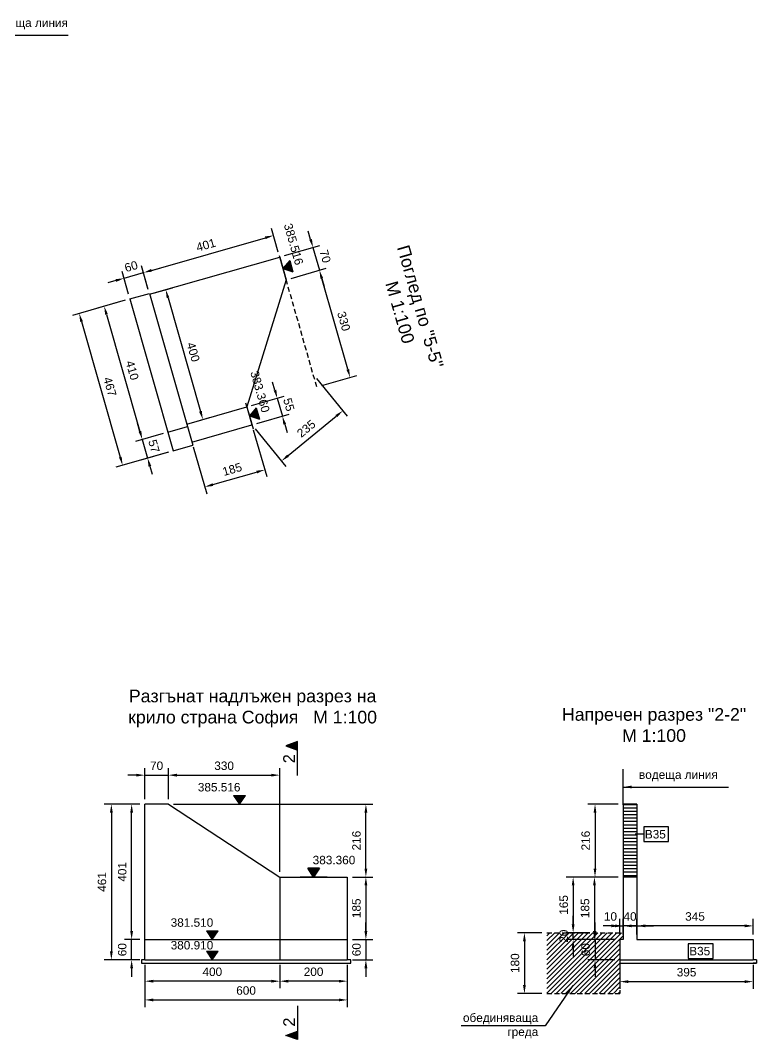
# Model space of a CAD drawing. Header units: centimetres. Extents: x 8495135 to 959133560, y 4530079 to 463453963.
# Drawn here: x 958989284 to 958991465, y 463397575 to 463400592 of the extents above; entities that cross this region are included whole.
import ezdxf
from ezdxf.enums import TextEntityAlignment as Align

# ---------------------------------------------------------------- set-up
doc = ezdxf.new("R2010")
doc.units = ezdxf.units.CM
doc.header["$LTSCALE"] = 0.1
doc.linetypes.add('CONTINU', pattern=[0])
doc.linetypes.add('DASHED', pattern=[0.75, 0.5, -0.25])
for name, color, linetype in [('br_dimension', 1, 'Continuous'), ('br_hatch', 9, 'Continuous'), ('br_hatch_tumen', 8, 'Continuous'), ('br_view_yellow', 2, 'Continuous')]:
    doc.layers.add(name, color=color, linetype=linetype)
doc.styles.add('1-10 cm', font='arial.ttf', dxfattribs={"height": 2.5})
doc.styles.add('1-50 cm', font='arial.ttf', dxfattribs={"height": 12.5})
doc.styles.add('MM 1 to 100', font='arial.ttf', dxfattribs={"height": 25})
doc.styles.add('MM_ARIAL', font='arial.ttf')
doc.dimstyles.new('MM DIM 1 to 100', dxfattribs={"dimscale": 10, "dimtxt": 2.5, "dimasz": 2.5, "dimexe": 2.1, "dimexo": 1.5, "dimgap": 1.5, "dimtad": 1, "dimdec": 0, "dimdsep": 46, "dimtxsty": 'MM_ARIAL', "dimcen": 3, "dimclrd": 1, "dimclre": 1, "dimclrt": 7, "dimaunit": 2, "dimadec": 1, "dimazin": 0, "dimtp": 100, "dimtm": 3, "dimtfac": 1, "dimtdec": 0, "dimtix": 1, "dimtmove": 0, "dimatfit": 3, "dimfxl": 0, "dimtolj": 1, "dimtzin": 0, "dimarcsym": 0})

# ---------------------------------------------------------------- blocks, each defined once
blk = doc.blocks.new('*D339')
at = {"layer": 'br_hatch_tumen', "color": 1, "lineweight": -2, "transparency": 16777216}
for p, q in [((958989637.7, 463398271.6), (958989532.6, 463398271.6)), ((958989553.6, 463398246.6), (958989553.6, 463397835.9)), ((958989637.7, 463397810.9), (958989532.6, 463397810.9))]:
    blk.add_line(p, q, dxfattribs=at)
at = {"layer": 'br_hatch_tumen', "color": 1, "transparency": 16777216}
for points in [[(958989549.5, 463398246.6), (958989557.8, 463398246.6), (958989553.6, 463398271.6)], [(958989549.5, 463397835.9), (958989557.8, 463397835.9), (958989553.6, 463397810.9)]]:
    blk.add_solid(points, dxfattribs=at)
at = {"layer": 'br_hatch_tumen', "color": 7, "transparency": 16777216, "insert": (958989525.9, 463398041.3), "char_height": 25, "attachment_point": 5, "rotation": 90, "style": 'MM_ARIAL'}
blk.add_mtext('\\A1;461', dxfattribs=at)
blk = doc.blocks.new('*D373')
at = {"layer": 'br_hatch_tumen', "color": 1, "lineweight": -2, "transparency": 16777216}
for p, q in [((958989613.7, 463397895.9), (958989613.7, 463397920.9)), ((958989637.7, 463397870.9), (958989592.7, 463397870.9)), ((958989613.7, 463397810.9), (958989613.7, 463397870.9)), ((958989637.7, 463397810.9), (958989592.7, 463397810.9)), ((958989613.7, 463397785.9), (958989613.7, 463397760.9))]:
    blk.add_line(p, q, dxfattribs=at)
at = {"layer": 'br_hatch_tumen', "color": 1, "transparency": 16777216}
for points in [[(958989609.5, 463397895.9), (958989617.9, 463397895.9), (958989613.7, 463397870.9)], [(958989609.5, 463397785.9), (958989617.9, 463397785.9), (958989613.7, 463397810.9)]]:
    blk.add_solid(points, dxfattribs=at)
at = {"layer": 'br_hatch_tumen', "color": 7, "transparency": 16777216, "insert": (958989585.9, 463397840.9), "char_height": 25, "attachment_point": 5, "rotation": 90, "style": 'MM_ARIAL'}
blk.add_mtext('\\A1;60', dxfattribs=at)
blk = doc.blocks.new('*D374')
at = {"layer": 'br_hatch_tumen', "color": 1, "lineweight": -2, "transparency": 16777216}
for p, q in [((958989637.7, 463398271.6), (958989592.7, 463398271.6)), ((958989613.7, 463397895.9), (958989613.7, 463398246.6)), ((958989637.7, 463397870.9), (958989592.7, 463397870.9))]:
    blk.add_line(p, q, dxfattribs=at)
at = {"layer": 'br_hatch_tumen', "color": 1, "transparency": 16777216}
for points in [[(958989609.5, 463398246.6), (958989617.9, 463398246.6), (958989613.7, 463398271.6)], [(958989609.5, 463397895.9), (958989617.9, 463397895.9), (958989613.7, 463397870.9)]]:
    blk.add_solid(points, dxfattribs=at)
at = {"layer": 'br_hatch_tumen', "color": 7, "transparency": 16777216, "insert": (958989585.9, 463398071.3), "char_height": 25, "attachment_point": 5, "rotation": 90, "style": 'MM_ARIAL'}
blk.add_mtext('\\A1;401', dxfattribs=at)
blk = doc.blocks.new('*D375')
at = {"layer": 'br_hatch_tumen', "color": 1, "lineweight": -2, "transparency": 16777216}
for p, q in [((958989627.7, 463398357.6), (958989602.7, 463398357.6)), ((958989652.7, 463398286.6), (958989652.7, 463398378.6)), ((958989652.7, 463398357.6), (958989722.7, 463398357.6)), ((958989722.7, 463398286.6), (958989722.7, 463398378.6)), ((958989747.7, 463398357.6), (958989772.7, 463398357.6))]:
    blk.add_line(p, q, dxfattribs=at)
at = {"layer": 'br_hatch_tumen', "color": 1, "transparency": 16777216}
for points in [[(958989627.7, 463398361.7), (958989627.7, 463398353.4), (958989652.7, 463398357.6)], [(958989747.7, 463398361.7), (958989747.7, 463398353.4), (958989722.7, 463398357.6)]]:
    blk.add_solid(points, dxfattribs=at)
at = {"layer": 'br_hatch_tumen', "color": 7, "transparency": 16777216, "insert": (958989687.7, 463398385.3), "char_height": 25, "attachment_point": 5, "style": 'MM_ARIAL'}
blk.add_mtext('\\A1;70', dxfattribs=at)
blk = doc.blocks.new('*D376')
at = {"layer": 'br_hatch_tumen', "color": 1, "lineweight": -2, "transparency": 16777216}
for p, q in [((958989737.7, 463398271.6), (958990328.7, 463398271.6)), ((958990307.7, 463398080.9), (958990307.7, 463398246.6)), ((958990267.7, 463398055.9), (958990328.7, 463398055.9))]:
    blk.add_line(p, q, dxfattribs=at)
at = {"layer": 'br_hatch_tumen', "color": 1, "transparency": 16777216}
for points in [[(958990303.5, 463398246.6), (958990311.9, 463398246.6), (958990307.7, 463398271.6)], [(958990303.5, 463398080.9), (958990311.9, 463398080.9), (958990307.7, 463398055.9)]]:
    blk.add_solid(points, dxfattribs=at)
at = {"layer": 'br_hatch_tumen', "color": 7, "transparency": 16777216, "insert": (958990279.9, 463398163.8), "char_height": 25, "attachment_point": 5, "rotation": 90, "style": 'MM_ARIAL'}
blk.add_mtext('\\A1;216', dxfattribs=at)
blk = doc.blocks.new('*D377')
at = {"layer": 'br_hatch_tumen', "color": 1, "lineweight": -2, "transparency": 16777216}
for p, q in [((958990267.7, 463398055.9), (958990328.7, 463398055.9)), ((958990307.7, 463398030.9), (958990307.7, 463397895.9)), ((958990267.7, 463397870.9), (958990328.7, 463397870.9))]:
    blk.add_line(p, q, dxfattribs=at)
at = {"layer": 'br_hatch_tumen', "color": 1, "transparency": 16777216}
for points in [[(958990303.5, 463398030.9), (958990311.9, 463398030.9), (958990307.7, 463398055.9)], [(958990303.5, 463397895.9), (958990311.9, 463397895.9), (958990307.7, 463397870.9)]]:
    blk.add_solid(points, dxfattribs=at)
at = {"layer": 'br_hatch_tumen', "color": 7, "transparency": 16777216, "insert": (958990279.9, 463397963.4), "char_height": 25, "attachment_point": 5, "rotation": 90, "style": 'MM_ARIAL'}
blk.add_mtext('\\A1;185', dxfattribs=at)
blk = doc.blocks.new('*D378')
at = {"layer": 'br_hatch_tumen', "color": 1, "lineweight": -2, "transparency": 16777216}
for p, q in [((958990307.7, 463397895.9), (958990307.7, 463397920.9)), ((958990267.7, 463397870.9), (958990328.7, 463397870.9)), ((958990307.7, 463397870.9), (958990307.7, 463397810.9)), ((958990267.7, 463397810.9), (958990328.7, 463397810.9)), ((958990307.7, 463397785.9), (958990307.7, 463397760.9))]:
    blk.add_line(p, q, dxfattribs=at)
at = {"layer": 'br_hatch_tumen', "color": 1, "transparency": 16777216}
for points in [[(958990303.5, 463397895.9), (958990311.9, 463397895.9), (958990307.7, 463397870.9)], [(958990303.5, 463397785.9), (958990311.9, 463397785.9), (958990307.7, 463397810.9)]]:
    blk.add_solid(points, dxfattribs=at)
at = {"layer": 'br_hatch_tumen', "color": 7, "transparency": 16777216, "insert": (958990279.9, 463397840.9), "char_height": 25, "attachment_point": 5, "rotation": 90, "style": 'MM_ARIAL'}
blk.add_mtext('\\A1;60', dxfattribs=at)
blk = doc.blocks.new('*D379')
at = {"layer": 'br_hatch_tumen', "color": 1, "lineweight": -2, "transparency": 16777216}
for p, q in [((958990052.7, 463397795.9), (958990052.7, 463397726.6)), ((958990252.7, 463397795.9), (958990252.7, 463397726.6)), ((958990227.7, 463397747.6), (958990077.7, 463397747.6))]:
    blk.add_line(p, q, dxfattribs=at)
at = {"layer": 'br_hatch_tumen', "color": 1, "transparency": 16777216}
for points in [[(958990077.7, 463397751.7), (958990077.7, 463397743.4), (958990052.7, 463397747.6)], [(958990227.7, 463397751.7), (958990227.7, 463397743.4), (958990252.7, 463397747.6)]]:
    blk.add_solid(points, dxfattribs=at)
at = {"layer": 'br_hatch_tumen', "color": 7, "transparency": 16777216, "insert": (958990152.7, 463397775.3), "char_height": 25, "attachment_point": 5, "style": 'MM_ARIAL'}
blk.add_mtext('\\A1;200', dxfattribs=at)
blk = doc.blocks.new('*D380')
at = {"layer": 'br_hatch_tumen', "color": 1, "lineweight": -2, "transparency": 16777216}
for p, q in [((958989652.7, 463397795.9), (958989652.7, 463397726.6)), ((958990052.7, 463397795.9), (958990052.7, 463397726.6)), ((958990027.7, 463397747.6), (958989677.7, 463397747.6))]:
    blk.add_line(p, q, dxfattribs=at)
at = {"layer": 'br_hatch_tumen', "color": 1, "transparency": 16777216}
for points in [[(958989677.7, 463397751.7), (958989677.7, 463397743.4), (958989652.7, 463397747.6)], [(958990027.7, 463397751.7), (958990027.7, 463397743.4), (958990052.7, 463397747.6)]]:
    blk.add_solid(points, dxfattribs=at)
at = {"layer": 'br_hatch_tumen', "color": 7, "transparency": 16777216, "insert": (958989852.7, 463397775.3), "char_height": 25, "attachment_point": 5, "style": 'MM_ARIAL'}
blk.add_mtext('\\A1;400', dxfattribs=at)
blk = doc.blocks.new('*D381')
at = {"layer": 'br_hatch_tumen', "color": 1, "lineweight": -2, "transparency": 16777216}
for p, q in [((958989652.7, 463397795.9), (958989652.7, 463397671.1)), ((958990252.7, 463397795.9), (958990252.7, 463397671.1)), ((958989677.7, 463397692.1), (958990227.7, 463397692.1))]:
    blk.add_line(p, q, dxfattribs=at)
at = {"layer": 'br_hatch_tumen', "color": 1, "transparency": 16777216}
for points in [[(958989677.7, 463397696.3), (958989677.7, 463397687.9), (958989652.7, 463397692.1)], [(958990227.7, 463397696.3), (958990227.7, 463397687.9), (958990252.7, 463397692.1)]]:
    blk.add_solid(points, dxfattribs=at)
at = {"layer": 'br_hatch_tumen', "color": 7, "transparency": 16777216, "insert": (958989952.7, 463397719.9), "char_height": 25, "attachment_point": 5, "style": 'MM_ARIAL'}
blk.add_mtext('\\A1;600', dxfattribs=at)
blk = doc.blocks.new('*U226')
at = {"ltscale": 0.5}
blk.add_hatch(color=256, dxfattribs=at).paths.add_polyline_path([(-26.2, 39), (0, 0), (26.2, 39)])
for p, q in [((-60, 0), (0, 0)), ((-26.2, 39), (26.2, 39)), ((-26.2, 39), (0, 0)), ((0, 0), (26.2, 39)), ((0, 0), (60, 0))]:
    blk.add_line(p, q, dxfattribs=at)
at = {"color": 7, "ltscale": 0.5, "style": '1-10 cm'}
blk.add_attdef('1', text='', height=37.5, dxfattribs=at).set_placement((-90.4, 56.7), align=Align.CENTER)
blk = doc.blocks.new('*U394')
at = {"ltscale": 0.5}
blk.add_hatch(color=256, dxfattribs=at).paths.add_polyline_path([(-26.2, 39), (0, 0), (26.2, 39)])
for p, q in [((-60, 0), (0, 0)), ((-26.2, 39), (26.2, 39)), ((-26.2, 39), (0, 0)), ((0, 0), (26.2, 39)), ((0, 0), (60, 0))]:
    blk.add_line(p, q, dxfattribs=at)
at = {"color": 7, "ltscale": 0.5, "style": '1-10 cm'}
blk.add_attdef('1', text='', height=37.5, dxfattribs=at).set_placement((-90.4, 46), align=Align.CENTER)
blk = doc.blocks.new('*D395')
at = {"layer": 'br_hatch_tumen', "color": 1, "lineweight": -2, "transparency": 16777216}
for p, q in [((958990048.2, 463399906), (958990028.2, 463399975.7)), ((958989672.8, 463399852.2), (958990009.9, 463399948.7)), ((958989662.9, 463399795.8), (958989643, 463399865.6))]:
    blk.add_line(p, q, dxfattribs=at)
at = {"layer": 'br_hatch_tumen', "color": 1, "transparency": 16777216}
for points in [[(958990008.8, 463399952.7), (958990011.1, 463399944.7), (958990034, 463399955.5)], [(958989671.6, 463399856.2), (958989673.9, 463399848.2), (958989648.8, 463399845.4)]]:
    blk.add_solid(points, dxfattribs=at)
at = {"layer": 'br_hatch_tumen', "color": 7, "transparency": 16777216, "insert": (958989833.7, 463399927.2), "char_height": 25, "attachment_point": 5, "rotation": 15.962, "style": 'MM_ARIAL'}
blk.add_mtext('\\A1;401', dxfattribs=at)
blk = doc.blocks.new('*D396')
at = {"layer": 'br_hatch_tumen', "color": 1, "lineweight": -2, "transparency": 16777216}
for p, q in [((958989662.1, 463399798.6), (958989643, 463399865.6)), ((958989672.8, 463399852.2), (958989696.8, 463399859.1)), ((958989604.5, 463399782.1), (958989585.3, 463399849.1)), ((958989591.1, 463399828.9), (958989648.8, 463399845.4)), ((958989567, 463399822), (958989543, 463399815.1))]:
    blk.add_line(p, q, dxfattribs=at)
at = {"layer": 'br_hatch_tumen', "color": 1, "transparency": 16777216}
for points in [[(958989565.9, 463399826), (958989568.2, 463399818), (958989591.1, 463399828.9)], [(958989671.6, 463399856.2), (958989673.9, 463399848.2), (958989648.8, 463399845.4)]]:
    blk.add_solid(points, dxfattribs=at)
at = {"layer": 'br_hatch_tumen', "color": 7, "transparency": 16777216, "insert": (958989612.3, 463399863.8), "char_height": 25, "attachment_point": 5, "rotation": 15.962, "style": 'MM_ARIAL'}
blk.add_mtext('\\A1;60', dxfattribs=at)
blk = doc.blocks.new('*D397')
at = {"layer": 'br_hatch_tumen', "color": 1, "lineweight": -2, "transparency": 16777216}
for p, q in [((958989974.2, 463399380.4), (958990013.9, 463399241.6)), ((958989796.3, 463399329.5), (958989836, 463399190.7)), ((958989854.3, 463399217.8), (958989984.1, 463399254.9))]:
    blk.add_line(p, q, dxfattribs=at)
at = {"layer": 'br_hatch_tumen', "color": 1, "transparency": 16777216}
for points in [[(958989982.9, 463399258.9), (958989985.2, 463399250.9), (958990008.1, 463399261.8)], [(958989853.1, 463399221.8), (958989855.4, 463399213.8), (958989830.2, 463399210.9)]]:
    blk.add_solid(points, dxfattribs=at)
at = {"layer": 'br_hatch_tumen', "color": 7, "transparency": 16777216, "insert": (958989911.5, 463399263.1), "char_height": 25, "attachment_point": 5, "rotation": 15.962, "style": 'MM_ARIAL'}
blk.add_mtext('\\A1;185', dxfattribs=at)
blk = doc.blocks.new('*D398')
at = {"layer": 'br_hatch_tumen', "color": 1, "lineweight": -2, "transparency": 16777216}
for p, q in [((958990161.3, 463399532), (958990252.7, 463399420.3)), ((958990077, 463399303.6), (958990220.1, 463399420.7)), ((958989979.5, 463399383.2), (958990071, 463399271.5))]:
    blk.add_line(p, q, dxfattribs=at)
at = {"layer": 'br_hatch_tumen', "color": 1, "transparency": 16777216}
for points in [[(958990217.4, 463399423.9), (958990222.7, 463399417.5), (958990239.4, 463399436.5)], [(958990074.4, 463399306.8), (958990079.7, 463399300.4), (958990057.7, 463399287.7)]]:
    blk.add_solid(points, dxfattribs=at)
at = {"layer": 'br_hatch_tumen', "color": 7, "transparency": 16777216, "insert": (958990131, 463399383.6), "char_height": 25, "attachment_point": 5, "rotation": 39.2981, "style": 'MM_ARIAL'}
blk.add_mtext('\\A1;235', dxfattribs=at)
blk = doc.blocks.new('*D399')
at = {"layer": 'br_hatch_tumen', "color": 1, "lineweight": -2, "transparency": 16777216}
for p, q in [((958990144, 463399943.8), (958990137.1, 463399967.8)), ((958990066.7, 463399895.7), (958990171.1, 463399925.5)), ((958990150.9, 463399919.8), (958990170.1, 463399852.5)), ((958990085.9, 463399828.4), (958990190.3, 463399858.2)), ((958990177, 463399828.4), (958990183.9, 463399804.4))]:
    blk.add_line(p, q, dxfattribs=at)
at = {"layer": 'br_hatch_tumen', "color": 1, "transparency": 16777216}
for points in [[(958990148, 463399945), (958990140, 463399942.7), (958990150.9, 463399919.8)], [(958990181, 463399829.6), (958990173, 463399827.3), (958990170.1, 463399852.5)]]:
    blk.add_solid(points, dxfattribs=at)
at = {"layer": 'br_hatch_tumen', "color": 7, "transparency": 16777216, "insert": (958990187.2, 463399893.8), "char_height": 25, "attachment_point": 5, "rotation": 285.962, "style": 'MM_ARIAL'}
blk.add_mtext('\\A1;70', dxfattribs=at)
blk = doc.blocks.new('*D400')
at = {"layer": 'br_hatch_tumen', "color": 1, "lineweight": -2, "transparency": 16777216}
for p, q in [((958990085.9, 463399828.4), (958990190.3, 463399858.2)), ((958990254, 463399559.2), (958990177, 463399828.4)), ((958990176.7, 463399511.1), (958990281.1, 463399541))]:
    blk.add_line(p, q, dxfattribs=at)
at = {"layer": 'br_hatch_tumen', "color": 1, "transparency": 16777216}
for points in [[(958990181, 463399829.6), (958990173, 463399827.3), (958990170.1, 463399852.5)], [(958990258, 463399560.4), (958990250, 463399558.1), (958990260.9, 463399535.2)]]:
    blk.add_solid(points, dxfattribs=at)
at = {"layer": 'br_hatch_tumen', "color": 7, "transparency": 16777216, "insert": (958990242.2, 463399701.5), "char_height": 25, "attachment_point": 5, "rotation": 285.962, "style": 'MM_ARIAL'}
blk.add_mtext('\\A1;330', dxfattribs=at)
blk = doc.blocks.new('*D401')
at = {"layer": 'br_hatch_tumen', "color": 1, "lineweight": -2, "transparency": 16777216}
for p, q in [((958989722.7, 463398286.6), (958989722.7, 463398378.6)), ((958989747.7, 463398357.6), (958990027.7, 463398357.6)), ((958990052.7, 463398070.9), (958990052.7, 463398378.6))]:
    blk.add_line(p, q, dxfattribs=at)
at = {"layer": 'br_hatch_tumen', "color": 1, "transparency": 16777216}
for points in [[(958989747.7, 463398361.7), (958989747.7, 463398353.4), (958989722.7, 463398357.6)], [(958990027.7, 463398361.7), (958990027.7, 463398353.4), (958990052.7, 463398357.6)]]:
    blk.add_solid(points, dxfattribs=at)
at = {"layer": 'br_hatch_tumen', "color": 7, "transparency": 16777216, "insert": (958989887.7, 463398385.3), "char_height": 25, "attachment_point": 5, "style": 'MM_ARIAL'}
blk.add_mtext('\\A1;330', dxfattribs=at)
blk = doc.blocks.new('*D402')
at = {"layer": 'br_hatch_tumen', "color": 1, "lineweight": -2, "transparency": 16777216}
for p, q in [((958990038.3, 463399497.5), (958990031.4, 463399521.6)), ((958989969.3, 463399451.8), (958990065.3, 463399479.3)), ((958990045.2, 463399473.5), (958990060.3, 463399420.6)), ((958989984.5, 463399398.9), (958990080.5, 463399426.4)), ((958990067.2, 463399396.6), (958990074, 463399372.5))]:
    blk.add_line(p, q, dxfattribs=at)
at = {"layer": 'br_hatch_tumen', "color": 1, "transparency": 16777216}
for points in [[(958990042.3, 463399498.7), (958990034.3, 463399496.4), (958990045.2, 463399473.5)], [(958990071.2, 463399397.7), (958990063.1, 463399395.4), (958990060.3, 463399420.6)]]:
    blk.add_solid(points, dxfattribs=at)
at = {"layer": 'br_hatch_tumen', "color": 7, "transparency": 16777216, "insert": (958990079.4, 463399454.7), "char_height": 25, "attachment_point": 5, "rotation": 285.962, "style": 'MM_ARIAL'}
blk.add_mtext('\\A1;55', dxfattribs=at)
blk = doc.blocks.new('*U149')
at = {"linetype": 'CONTINU', "ltscale": 0.5}
blk.add_hatch(color=256, dxfattribs=at).paths.add_polyline_path([(-131.2, -52.5), (-150, 0), (-112.5, 0)])
at = {"ltscale": 0.5}
blk.add_line((0, 0), (-150, 0), dxfattribs=at)
at = {"lineweight": -3, "ltscale": 0.5}
for p, q in [((-150, 0), (-131.2, -52.5)), ((-131.2, -52.5), (-112.5, 0))]:
    blk.add_line(p, q, dxfattribs=at)
at = {"color": 7, "ltscale": 0.5, "style": '1-50 cm'}
blk.add_attdef('1', text='', height=52.5, dxfattribs=at).set_placement((-68.6, -37.6), align=Align.MIDDLE_CENTER)
blk = doc.blocks.new('*U148')
at = {"linetype": 'CONTINU', "ltscale": 0.5}
blk.add_hatch(color=256, dxfattribs=at).paths.add_polyline_path([(-131.2, -52.5), (-150, 0), (-112.5, 0)])
at = {"ltscale": 0.5}
blk.add_line((0, 0), (-150, 0), dxfattribs=at)
at = {"lineweight": -3, "ltscale": 0.5}
for p, q in [((-150, 0), (-131.2, -52.5)), ((-131.2, -52.5), (-112.5, 0))]:
    blk.add_line(p, q, dxfattribs=at)
at = {"color": 7, "ltscale": 0.5, "style": '1-50 cm'}
blk.add_attdef('1', text='', height=52.5, dxfattribs=at).set_placement((-66.9, -37.2), align=Align.MIDDLE_CENTER)
blk = doc.blocks.new('*D663')
at = {"layer": 'br_hatch_tumen', "color": 1, "lineweight": -2, "transparency": 16777216}
for p, q in [((958991055.2, 463398271.6), (958990965.5, 463398271.6)), ((958990986.5, 463398246.6), (958990986.5, 463398080.9)), ((958991055.2, 463398055.9), (958990965.5, 463398055.9))]:
    blk.add_line(p, q, dxfattribs=at)
at = {"layer": 'br_hatch_tumen', "color": 1, "transparency": 16777216}
for points in [[(958990982.3, 463398246.6), (958990990.6, 463398246.6), (958990986.5, 463398271.6)], [(958990982.3, 463398080.9), (958990990.6, 463398080.9), (958990986.5, 463398055.9)]]:
    blk.add_solid(points, dxfattribs=at)
at = {"layer": 'br_hatch_tumen', "color": 7, "transparency": 16777216, "insert": (958990958.7, 463398163.8), "char_height": 25, "attachment_point": 5, "rotation": 90, "style": 'MM_ARIAL'}
blk.add_mtext('\\A1;216', dxfattribs=at)
blk = doc.blocks.new('*D664')
at = {"layer": 'br_hatch_tumen', "color": 1, "lineweight": -2, "transparency": 16777216}
for p, q in [((958990969.8, 463398055.9), (958990963.8, 463398055.9)), ((958990984.8, 463398030.9), (958990984.8, 463397895.9)), ((958991045.2, 463397870.9), (958990963.8, 463397870.9))]:
    blk.add_line(p, q, dxfattribs=at)
at = {"layer": 'br_hatch_tumen', "color": 1, "transparency": 16777216}
for points in [[(958990980.6, 463398030.9), (958990989, 463398030.9), (958990984.8, 463398055.9)], [(958990980.6, 463397895.9), (958990989, 463397895.9), (958990984.8, 463397870.9)]]:
    blk.add_solid(points, dxfattribs=at)
at = {"layer": 'br_hatch_tumen', "color": 7, "transparency": 16777216, "insert": (958990957, 463397963.4), "char_height": 25, "attachment_point": 5, "rotation": 90, "style": 'MM_ARIAL'}
blk.add_mtext('\\A1;185', dxfattribs=at)
blk = doc.blocks.new('*D665')
at = {"layer": 'br_hatch_tumen', "color": 1, "lineweight": -2, "transparency": 16777216}
for p, q in [((958990986.5, 463397895.9), (958990986.5, 463397920.9)), ((958990971.5, 463397870.9), (958990965.5, 463397870.9)), ((958990986.5, 463397870.9), (958990986.5, 463397810.9)), ((958991045.2, 463397810.9), (958990965.5, 463397810.9)), ((958990986.5, 463397785.9), (958990986.5, 463397760.9))]:
    blk.add_line(p, q, dxfattribs=at)
at = {"layer": 'br_hatch_tumen', "color": 1, "transparency": 16777216}
for points in [[(958990982.3, 463397895.9), (958990990.6, 463397895.9), (958990986.5, 463397870.9)], [(958990982.3, 463397785.9), (958990990.6, 463397785.9), (958990986.5, 463397810.9)]]:
    blk.add_solid(points, dxfattribs=at)
at = {"layer": 'br_hatch_tumen', "color": 7, "transparency": 16777216, "insert": (958990958.7, 463397840.9), "char_height": 25, "attachment_point": 5, "rotation": 90, "style": 'MM_ARIAL'}
blk.add_mtext('\\A1;60', dxfattribs=at)
blk = doc.blocks.new('*D666')
at = {"layer": 'br_hatch_tumen', "color": 1, "lineweight": -2, "transparency": 16777216}
for p, q in [((958991110.2, 463397885.9), (958991110.2, 463397932.3)), ((958991455.2, 463397885.9), (958991455.2, 463397932.3)), ((958991430.2, 463397911.3), (958991135.2, 463397911.3))]:
    blk.add_line(p, q, dxfattribs=at)
at = {"layer": 'br_hatch_tumen', "color": 1, "transparency": 16777216}
for points in [[(958991135.2, 463397915.5), (958991135.2, 463397907.2), (958991110.2, 463397911.3)], [(958991430.2, 463397915.5), (958991430.2, 463397907.2), (958991455.2, 463397911.3)]]:
    blk.add_solid(points, dxfattribs=at)
at = {"layer": 'br_hatch_tumen', "color": 7, "transparency": 16777216, "insert": (958991282.7, 463397939.1), "char_height": 25, "attachment_point": 5, "style": 'MM_ARIAL'}
blk.add_mtext('\\A1;345', dxfattribs=at)
blk = doc.blocks.new('*D667')
at = {"layer": 'br_hatch_tumen', "color": 1, "lineweight": -2, "transparency": 16777216}
for p, q in [((958991070.2, 463397885.9), (958991070.2, 463397932.3)), ((958991110.2, 463397885.9), (958991110.2, 463397932.3)), ((958991045.2, 463397911.3), (958991020.2, 463397911.3)), ((958991110.2, 463397911.3), (958991070.2, 463397911.3)), ((958991135.2, 463397911.3), (958991160.2, 463397911.3))]:
    blk.add_line(p, q, dxfattribs=at)
at = {"layer": 'br_hatch_tumen', "color": 1, "transparency": 16777216}
for points in [[(958991045.2, 463397915.5), (958991045.2, 463397907.2), (958991070.2, 463397911.3)], [(958991135.2, 463397915.5), (958991135.2, 463397907.2), (958991110.2, 463397911.3)]]:
    blk.add_solid(points, dxfattribs=at)
at = {"layer": 'br_hatch_tumen', "color": 7, "transparency": 16777216, "insert": (958991090.2, 463397939.1), "char_height": 25, "attachment_point": 5, "style": 'MM_ARIAL'}
blk.add_mtext('\\A1;40', dxfattribs=at)
blk = doc.blocks.new('*D668')
at = {"layer": 'br_hatch_tumen', "color": 1, "lineweight": -2, "transparency": 16777216}
for p, q in [((958991060.2, 463397885.9), (958991060.2, 463397932.3)), ((958991070.2, 463397885.9), (958991070.2, 463397932.3)), ((958991035.2, 463397911.3), (958991010.2, 463397911.3)), ((958991060.2, 463397911.3), (958991070.2, 463397911.3)), ((958991095.2, 463397911.3), (958991120.2, 463397911.3))]:
    blk.add_line(p, q, dxfattribs=at)
at = {"layer": 'br_hatch_tumen', "color": 1, "transparency": 16777216}
for points in [[(958991035.2, 463397915.5), (958991035.2, 463397907.2), (958991060.2, 463397911.3)], [(958991095.2, 463397915.5), (958991095.2, 463397907.2), (958991070.2, 463397911.3)]]:
    blk.add_solid(points, dxfattribs=at)
at = {"layer": 'br_hatch_tumen', "color": 7, "transparency": 16777216, "insert": (958991032.2, 463397939.1), "char_height": 25, "attachment_point": 5, "style": 'MM_ARIAL'}
blk.add_mtext('\\A1;10', dxfattribs=at)
blk = doc.blocks.new('*D669')
at = {"layer": 'br_hatch_tumen', "color": 1, "lineweight": -2, "transparency": 16777216}
for p, q in [((958990829, 463397890.9), (958990756.4, 463397890.9)), ((958990777.4, 463397865.9), (958990777.4, 463397735.9)), ((958990829, 463397710.9), (958990756.4, 463397710.9))]:
    blk.add_line(p, q, dxfattribs=at)
at = {"layer": 'br_hatch_tumen', "color": 1, "transparency": 16777216}
for points in [[(958990773.2, 463397865.9), (958990781.5, 463397865.9), (958990777.4, 463397890.9)], [(958990773.2, 463397735.9), (958990781.5, 463397735.9), (958990777.4, 463397710.9)]]:
    blk.add_solid(points, dxfattribs=at)
at = {"layer": 'br_hatch_tumen', "color": 7, "transparency": 16777216, "insert": (958990749.6, 463397800.9), "char_height": 25, "attachment_point": 5, "rotation": 90, "style": 'MM_ARIAL'}
blk.add_mtext('\\A1;180', dxfattribs=at)
blk = doc.blocks.new('*D670')
at = {"layer": 'br_hatch_tumen', "color": 1, "lineweight": -2, "transparency": 16777216}
for p, q in [((958990921.7, 463397915.9), (958990921.7, 463397940.9)), ((958990971.5, 463397890.9), (958990900.7, 463397890.9)), ((958990971.5, 463397870.9), (958990900.7, 463397870.9)), ((958990921.7, 463397870.9), (958990921.7, 463397890.9)), ((958990921.7, 463397845.9), (958990921.7, 463397820.9))]:
    blk.add_line(p, q, dxfattribs=at)
at = {"layer": 'br_hatch_tumen', "color": 1, "transparency": 16777216}
for points in [[(958990917.5, 463397915.9), (958990925.8, 463397915.9), (958990921.7, 463397890.9)], [(958990917.5, 463397845.9), (958990925.8, 463397845.9), (958990921.7, 463397870.9)]]:
    blk.add_solid(points, dxfattribs=at)
at = {"layer": 'br_hatch_tumen', "color": 7, "transparency": 16777216, "insert": (958990893.9, 463397880.9), "char_height": 25, "attachment_point": 5, "rotation": 90, "style": 'MM_ARIAL'}
blk.add_mtext('\\A1;20', dxfattribs=at)
blk = doc.blocks.new('*D671')
at = {"layer": 'br_hatch_tumen', "color": 1, "lineweight": -2, "transparency": 16777216}
for p, q in [((958991060.2, 463397795.9), (958991060.2, 463397725.3)), ((958991455.2, 463397795.9), (958991455.2, 463397725.3)), ((958991085.2, 463397746.3), (958991430.2, 463397746.3))]:
    blk.add_line(p, q, dxfattribs=at)
at = {"layer": 'br_hatch_tumen', "color": 1, "transparency": 16777216}
for points in [[(958991085.2, 463397750.4), (958991085.2, 463397742.1), (958991060.2, 463397746.3)], [(958991430.2, 463397750.4), (958991430.2, 463397742.1), (958991455.2, 463397746.3)]]:
    blk.add_solid(points, dxfattribs=at)
at = {"layer": 'br_hatch_tumen', "color": 7, "transparency": 16777216, "insert": (958991257.7, 463397774), "char_height": 25, "attachment_point": 5, "style": 'MM_ARIAL'}
blk.add_mtext('\\A1;395', dxfattribs=at)
blk = doc.blocks.new('*D673')
at = {"layer": 'br_hatch_tumen', "color": 1, "lineweight": -2, "transparency": 16777216}
for p, q in [((958989681.5, 463399785.5), (958989734.8, 463399800.8)), ((958989721.5, 463399770.9), (958989817.7, 463399434.4)), ((958989791.5, 463399400.9), (958989844.8, 463399416.2))]:
    blk.add_line(p, q, dxfattribs=at)
at = {"layer": 'br_hatch_tumen', "color": 1, "transparency": 16777216}
for points in [[(958989725.5, 463399772.1), (958989717.5, 463399769.8), (958989714.6, 463399795)], [(958989821.7, 463399435.6), (958989813.7, 463399433.3), (958989824.6, 463399410.4)]]:
    blk.add_solid(points, dxfattribs=at)
at = {"layer": 'br_hatch_tumen', "color": 7, "transparency": 16777216, "insert": (958989796.3, 463399610.3), "char_height": 25, "attachment_point": 5, "rotation": 285.962, "style": 'MM_ARIAL'}
blk.add_mtext('\\A1;400', dxfattribs=at)
blk = doc.blocks.new('*D674')
at = {"layer": 'br_hatch_tumen', "color": 1, "lineweight": -2, "transparency": 16777216}
for p, q in [((958989594.2, 463399763.5), (958989512.2, 463399740.1)), ((958989539.3, 463399721.8), (958989638.4, 463399375.3)), ((958989707, 463399368.9), (958989625.1, 463399345.5))]:
    blk.add_line(p, q, dxfattribs=at)
at = {"layer": 'br_hatch_tumen', "color": 1, "transparency": 16777216}
for points in [[(958989543.3, 463399723), (958989535.3, 463399720.7), (958989532.4, 463399745.9)], [(958989642.4, 463399376.5), (958989634.4, 463399374.2), (958989645.3, 463399351.3)]]:
    blk.add_solid(points, dxfattribs=at)
at = {"layer": 'br_hatch_tumen', "color": 7, "transparency": 16777216, "insert": (958989615.5, 463399556.2), "char_height": 25, "attachment_point": 5, "rotation": 285.962, "style": 'MM_ARIAL'}
blk.add_mtext('\\A1;410', dxfattribs=at)
blk = doc.blocks.new('*D675')
at = {"layer": 'br_hatch_tumen', "color": 1, "lineweight": -2, "transparency": 16777216}
for p, q in [((958989638.4, 463399375.3), (958989631.5, 463399399.4)), ((958989707, 463399368.9), (958989625.1, 463399345.5)), ((958989645.3, 463399351.3), (958989661, 463399296.4)), ((958989722.7, 463399314.1), (958989640.8, 463399290.6)), ((958989667.9, 463399272.4), (958989674.7, 463399248.3))]:
    blk.add_line(p, q, dxfattribs=at)
at = {"layer": 'br_hatch_tumen', "color": 1, "transparency": 16777216}
for points in [[(958989642.4, 463399376.5), (958989634.4, 463399374.2), (958989645.3, 463399351.3)], [(958989671.9, 463399273.5), (958989663.8, 463399271.2), (958989661, 463399296.4)]]:
    blk.add_solid(points, dxfattribs=at)
at = {"layer": 'br_hatch_tumen', "color": 7, "transparency": 16777216, "insert": (958989679.8, 463399331.5), "char_height": 25, "attachment_point": 5, "rotation": 285.962, "style": 'MM_ARIAL'}
blk.add_mtext('\\A1;57', dxfattribs=at)
blk = doc.blocks.new('*D676')
at = {"layer": 'br_hatch_tumen', "color": 1, "lineweight": -2, "transparency": 16777216}
for p, q in [((958989594.2, 463399763.5), (958989438.2, 463399718.9)), ((958989465.3, 463399700.7), (958989580.1, 463399299.3)), ((958989722.7, 463399314.1), (958989566.8, 463399269.5))]:
    blk.add_line(p, q, dxfattribs=at)
at = {"layer": 'br_hatch_tumen', "color": 1, "transparency": 16777216}
for points in [[(958989469.3, 463399701.8), (958989461.3, 463399699.5), (958989458.4, 463399724.7)], [(958989584.1, 463399300.4), (958989576.1, 463399298.1), (958989587, 463399275.2)]]:
    blk.add_solid(points, dxfattribs=at)
at = {"layer": 'br_hatch_tumen', "color": 7, "transparency": 16777216, "insert": (958989549.4, 463399507.6), "char_height": 25, "attachment_point": 5, "rotation": 285.962, "style": 'MM_ARIAL'}
blk.add_mtext('\\A1;467', dxfattribs=at)
blk = doc.blocks.new('*D814')
at = {"layer": 'br_hatch_tumen', "color": 1, "lineweight": -2, "transparency": 16777216}
for p, q in [((958991055.2, 463398055.9), (958990900.7, 463398055.9)), ((958990921.7, 463398030.9), (958990921.7, 463397915.9)), ((958990971.5, 463397890.9), (958990900.7, 463397890.9))]:
    blk.add_line(p, q, dxfattribs=at)
at = {"layer": 'br_hatch_tumen', "color": 1, "transparency": 16777216}
for points in [[(958990917.5, 463398030.9), (958990925.8, 463398030.9), (958990921.7, 463398055.9)], [(958990917.5, 463397915.9), (958990925.8, 463397915.9), (958990921.7, 463397890.9)]]:
    blk.add_solid(points, dxfattribs=at)
at = {"layer": 'br_hatch_tumen', "color": 7, "transparency": 16777216, "insert": (958990893.9, 463397973.4), "char_height": 25, "attachment_point": 5, "rotation": 90, "style": 'MM_ARIAL'}
blk.add_mtext('\\A1;165', dxfattribs=at)

msp = doc.modelspace()

# ---------------------------------------------------------------- hatches: boundary and pattern name
at = {"layer": 'br_hatch_tumen', "linetype": 'DASHED', "ltscale": 200}
h = msp.add_hatch(dxfattribs=at)
h.set_pattern_fill('_USER', color=256, scale=10, angle=45, style=2, pattern_type=0)
h.set_pattern_definition([(45, (950484941.333, 458866640.981), (-7.071067812, 7.071067812), [])])
h.paths.add_polyline_path([(958991060.25, 463397870.93), (958991070.25, 463397870.93), (958991070.25, 463397890.93), (958990844.01, 463397890.93), (958990844.01, 463397710.93), (958991060.25, 463397710.93), (958991060.25, 463397810.93)])
h.paths.add_polyline_path([(958990984.64, 463397815.44), (958990984.64, 463397866.79), (958990933.13, 463397866.79), (958990933.13, 463397815.44)], flags=24)
h.paths.add_polyline_path([(958990845.55, 463397749.67), (958990949.67, 463397749.67), (958990949.67, 463397787.86), (958990845.55, 463397787.86)], flags=24)

# ---------------------------------------------------------------- linework, layer by layer
at = {"layer": 'br_dimension', "ltscale": 0.5}
msp.add_line((958991131.03, 463398182.56), (958991105.77, 463398182.67), dxfattribs=at)
at = {"layer": 'br_dimension', "color": 1, "ltscale": 3}
for p, q in [((958991465.25, 463397810.93), (958991455.25, 463397810.93)), ((958991465.25, 463397810.93), (958991465.25, 463397800.93)), ((958991060.25, 463397800.93), (958991465.25, 463397800.93)), ((958991465.25, 463397800.93), (958991455.25, 463397800.93))]:
    msp.add_line(p, q, dxfattribs=at)
at = {"layer": 'br_dimension', "ltscale": 0.5}
for points in [[(958991204.54, 463398204.14), (958991131.03, 463398204.14), (958991131.03, 463398160.98), (958991204.54, 463398160.98)], [(958991336.01, 463397858.15), (958991262.5, 463397858.15), (958991262.5, 463397814.99), (958991336.01, 463397814.99)]]:
    msp.add_lwpolyline(points, close=True, dxfattribs=at)
msp.add_lwpolyline([(958989652.7, 463397810.93), (958989642.7, 463397810.93), (958989642.7, 463397800.93), (958990252.7, 463397800.93), (958990262.7, 463397800.93), (958990262.7, 463397810.93), (958990252.7, 463397810.93)], dxfattribs=at)
at = {"layer": 'br_hatch', "linetype": 'DASHED', "ltscale": 300}
msp.add_line((958990162.28, 463399507), (958990071.53, 463399824.27), dxfattribs=at)
at = {"layer": 'br_hatch_tumen'}
msp.add_line((958991070.25, 463398269.93), (958991070.25, 463398375.09), dxfattribs=at)
at = {"layer": 'br_hatch_tumen', "linetype": 'DASHED', "ltscale": 300}
for p, q in [((958990844.01, 463397890.93), (958991070.25, 463397890.93)), ((958991060.25, 463397810.93), (958991060.25, 463397710.93)), ((958990844.01, 463397710.93), (958991060.25, 463397710.93))]:
    msp.add_line(p, q, dxfattribs=at)
at = {"layer": 'br_view_yellow'}
for p, q in [((958989667.05, 463399781.39), (958990052.28, 463399891.57)), ((958990052.28, 463399891.57), (958990071.53, 463399824.27)), ((958990071.53, 463399824.27), (958989954.92, 463399447.69)), ((958989608.58, 463399767.64), (958989666.27, 463399784.14)), ((958989666.27, 463399784.14), (958989794.82, 463399334.69)), ((958989608.58, 463399767.64), (958989737.14, 463399318.19)), ((958989777.05, 463399396.81), (958989954.92, 463399447.69)), ((958989954.92, 463399447.69), (958989970.05, 463399394.81)), ((958989721.44, 463399373.06), (958989779.13, 463399389.56)), ((958989792.18, 463399343.93), (958989970.05, 463399394.81)), ((958989737.14, 463399318.19), (958989794.82, 463399334.69)), ((958989652.7, 463397810.93), (958989652.7, 463398271.6)), ((958989722.7, 463398271.6), (958989652.7, 463398271.6)), ((958989722.7, 463398271.6), (958990052.7, 463398055.93)), ((958990052.7, 463398055.93), (958990052.7, 463397810.93)), ((958990052.7, 463398055.93), (958990252.7, 463398055.93)), ((958990252.7, 463398055.93), (958990252.7, 463397810.93)), ((958989652.7, 463397870.93), (958990052.7, 463397870.93)), ((958990052.7, 463397870.93), (958990252.7, 463397870.93)), ((958989652.7, 463397810.93), (958990052.7, 463397810.93)), ((958990052.7, 463397810.93), (958990252.7, 463397810.93))]:
    msp.add_line(p, q, dxfattribs=at)
at = {"layer": 'br_view_yellow', "ltscale": 0.005}
for p, q in [((958991070.25, 463398271.6), (958991070.25, 463398119.93)), ((958991110.25, 463398271.6), (958991070.25, 463398271.6)), ((958991110.25, 463398271.6), (958991110.25, 463398119.93)), ((958991070.25, 463398230.93), (958991070.25, 463397870.93)), ((958991110.25, 463398230.93), (958991110.25, 463397870.93)), ((958991110.25, 463398055.93), (958991070.25, 463398055.93)), ((958991070.25, 463397870.93), (958991060.25, 463397870.93)), ((958991060.25, 463397870.93), (958991060.25, 463397810.93)), ((958991110.25, 463397870.93), (958991455.25, 463397870.93)), ((958991455.25, 463397870.93), (958991455.25, 463397810.93)), ((958991060.25, 463397810.93), (958991455.25, 463397810.93))]:
    msp.add_line(p, q, dxfattribs=at)
at = {"layer": 'br_view_yellow', "color": 9, "linetype": 'ByBlock', "ltscale": 3}
for p, q in [((958991110.25, 463398269.93), (958991070.25, 463398269.93)), ((958991110.25, 463398259.93), (958991070.25, 463398259.93)), ((958991110.25, 463398249.93), (958991070.25, 463398249.93)), ((958991110.25, 463398239.93), (958991070.25, 463398239.93)), ((958991110.25, 463398229.93), (958991070.25, 463398229.93)), ((958991110.25, 463398219.93), (958991070.25, 463398219.93)), ((958991110.25, 463398209.93), (958991070.25, 463398209.93)), ((958991110.25, 463398199.93), (958991070.25, 463398199.93)), ((958991110.25, 463398189.93), (958991070.25, 463398189.93)), ((958991110.25, 463398179.93), (958991070.25, 463398179.93)), ((958991110.25, 463398169.93), (958991070.25, 463398169.93)), ((958991110.25, 463398159.93), (958991070.25, 463398159.93)), ((958991110.25, 463398149.93), (958991070.25, 463398149.93)), ((958991110.25, 463398139.93), (958991070.25, 463398139.93)), ((958991110.25, 463398129.93), (958991070.25, 463398129.93)), ((958991110.25, 463398119.93), (958991070.25, 463398119.93)), ((958991110.25, 463398109.93), (958991070.25, 463398109.93)), ((958991110.25, 463398099.93), (958991070.25, 463398099.93)), ((958991110.25, 463398089.93), (958991070.25, 463398089.93)), ((958991110.25, 463398079.93), (958991070.25, 463398079.93)), ((958991110.25, 463398069.93), (958991070.25, 463398069.93)), ((958991110.25, 463398059.93), (958991070.25, 463398059.93))]:
    msp.add_line(p, q, dxfattribs=at)

# ---------------------------------------------------------------- block references
at = {"layer": 'br_dimension', "ltscale": 0.5, "xscale": 0.666667, "yscale": 0.666667, "zscale": 0.666667}
for name, p, rotation, values in [('*U226', (958990061.9, 463399857.92), 285.9620141645808, {'1': '385.516'}), ('*U226', (958989962.48, 463399421.25), 285.9620141645808, {'1': '383.360'}), ('*U226', (958989933.18, 463398271.6), 3.101571329105025e-05, {'1': '385.516'}), ('*U226', (958989852.7, 463397870.93), 3.101571329105025e-05, {'1': '381.510'}), ('*U394', (958989852.7, 463397810.93), 3.101571329105025e-05, {'1': '380.910'})]:
    msp.add_blockref(name, p, dxfattribs=dict(at, rotation=rotation)).add_auto_attribs(values)
at = {"layer": 'br_dimension'}
ref = msp.add_blockref('*U149', (958990105.29, 463398356.82), dxfattribs=dict(at, xscale=0.66667, yscale=0.66667, zscale=0.66667, rotation=270))
ref.add_attrib('1', '2', dxfattribs={"layer": '0', "color": 7, "ltscale": 0.5, "height": 35, "rotation": 90, "style": '1-50 cm'}).set_placement((958990080.25, 463398406.22), align=Align.MIDDLE_CENTER)
at = {"layer": 'br_dimension', "ltscale": 0.5}
ref = msp.add_blockref('*U226', (958990152.7, 463398055.93), dxfattribs=dict(at, xscale=-0.6666669994593644, yscale=0.666667, zscale=0.666667, rotation=359.9999689842867))
ref.add_attrib('1', '383.360', dxfattribs={"layer": '0', "color": 7, "ltscale": 0.5, "height": 25, "rotation": 359.99997, "style": '1-10 cm'}).set_placement((958990213.2, 463398093.76), align=Align.CENTER)
at = {"layer": 'br_dimension'}
ref = msp.add_blockref('*U148', (958990105.29, 463397674.59), dxfattribs=dict(at, xscale=-0.66667, yscale=0.66667, zscale=0.66667, rotation=270))
ref.add_attrib('1', '2', dxfattribs={"layer": '0', "color": 7, "ltscale": 0.5, "height": 35, "rotation": 90, "style": '1-50 cm'}).set_placement((958990080.47, 463397626.31), align=Align.MIDDLE_CENTER)

# ---------------------------------------------------------------- texts
at = {"layer": 'br_view_yellow', "linetype": 'ByBlock', "ltscale": 3, "style": 'MM 1 to 100'}
for s, p in [('водеща линия', (958989191.87, 463400572.76)), ('водеща линия', (958991116.7, 463398346.57)), ('B35', (958991134.12, 463398170.16)), ('B35', (958991265.59, 463397824.16))]:
    msp.add_text(s, height=25, dxfattribs=at).set_placement(p)
at = {"layer": 'br_view_yellow', "insert": (958990423.79, 463399971.42), "char_height": 37.5, "width": 453.675, "attachment_point": 1, "rotation": 285.96201, "style": 'MM 1 to 100'}
msp.add_mtext('\\pi42.266;Поглед по "5-5"   \\P\\pi135.39;М 1:100', dxfattribs=at)
at = {"layer": 'br_view_yellow', "style": 'MM 1 to 100'}
for s, insert, char_height, width, attachment_point in [('\\pi46.192;Разгънат надлъжен разрез на \\P\\pi44.056;крило страна София   М 1:100', (958989559.35, 463398610.74), 37.5, 819.4893, 1), ('\\pi10.908;Напречен разрез "2-2"   \\P\\pi188.92;М 1:100', (958990877.7, 463398556.21), 37.5, 560.7309, 1), ('обединяваща греда', (958990818.24, 463397651.95), 25, 172.1427, 3)]:
    msp.add_mtext(s, dxfattribs=dict(at, insert=insert, char_height=char_height, width=width, attachment_point=attachment_point))

# ---------------------------------------------------------------- dimensions: what is measured, and where the dimension line sits
at = {"layer": 'br_hatch_tumen'}
for p1, p2, distance, picture, middle in [((958989667.05, 463399781.39), (958990052.28, 463399891.57), 66.54, '*D395', (958989833.73, 463399927.15)), ((958990052.28, 463399891.57), (958990071.53, 463399824.27), 102.55, '*D399', (958990187.19, 463399893.76)), ((958989608.58, 463399767.64), (958989666.27, 463399784.14), 63.68, '*D396', (958989612.28, 463399863.81)), ((958990162.28, 463399507), (958990071.53, 463399824.27), -102.55, '*D400', (958990242.19, 463399701.47)), ((958989667.05, 463399781.39), (958989777.05, 463399396.81), 49.44, '*D673', (958989796.28, 463399610.33)), ((958989608.58, 463399767.64), (958989737.14, 463399318.19), -156.17, '*D676', (958989549.41, 463399507.6)), ((958989608.58, 463399767.64), (958989721.44, 463399373.06), -79.21, '*D674', (958989615.55, 463399556.2)), ((958989970.05, 463399394.81), (958990151.81, 463399543.57), -138.34, '*D398', (958990130.96, 463399383.62)), ((958989954.92, 463399447.69), (958989970.05, 463399394.81), 93.85, '*D402', (958990079.36, 463399454.68)), ((958989721.44, 463399373.06), (958989737.14, 463399318.19), -79.21, '*D675', (958989679.78, 463399331.46)), ((958989792.18, 463399343.93), (958989970.05, 463399394.81), -138.34, '*D397', (958989911.52, 463399263.05))]:
    dim = msp.add_aligned_dim(p1=p1, p2=p2, distance=distance, dimstyle='MM DIM 1 to 100', dxfattribs=at)
    dim.commit()
    dim.dimension.update_dxf_attribs({"geometry": picture, "text_midpoint": middle})
for base, p1, p2, picture, middle in [((958989722.7, 463398357.57), (958989652.7, 463398271.6), (958989722.7, 463398271.6), '*D375', (958989687.7, 463398385.34)), ((958990052.7, 463398357.57), (958989722.7, 463398271.6), (958990052.7, 463398055.93), '*D401', (958989887.7, 463398385.34)), ((958989652.7, 463397747.58), (958990052.7, 463397810.93), (958989652.7, 463397810.93), '*D380', (958989852.7, 463397775.34)), ((958990252.7, 463397692.11), (958989652.7, 463397810.93), (958990252.7, 463397810.93), '*D381', (958989952.7, 463397719.87)), ((958990052.7, 463397747.58), (958990252.7, 463397810.93), (958990052.7, 463397810.93), '*D379', (958990152.7, 463397775.34)), ((958991455.25, 463397746.28), (958991060.25, 463397810.93), (958991455.25, 463397810.93), '*D671', (958991257.75, 463397774.05))]:
    dim = msp.add_linear_dim(base=base, p1=p1, p2=p2, dimstyle='MM DIM 1 to 100', dxfattribs=at)
    dim.commit()
    dim.dimension.update_dxf_attribs({"geometry": picture, "text_midpoint": middle})
for base, p1, p2, angle, picture, middle in [((958989553.62, 463397810.93), (958989652.7, 463398271.6), (958989652.7, 463397810.93), 90, '*D339', (958989525.86, 463398041.27)), ((958989613.68, 463398271.6), (958989652.7, 463397870.93), (958989652.7, 463398271.6), 90, '*D374', (958989585.92, 463398071.27)), ((958990307.7, 463398271.6), (958990252.7, 463398055.93), (958989722.7, 463398271.6), 90, '*D376', (958990279.93, 463398163.77)), ((958990986.47, 463398055.93), (958991070.25, 463398271.6), (958991070.25, 463398055.93), 90, '*D663', (958990958.71, 463398163.77)), ((958990307.7, 463397870.93), (958990252.7, 463398055.93), (958990252.7, 463397870.93), 90, '*D377', (958990279.93, 463397963.43)), ((958990921.68, 463397890.93), (958991070.25, 463398055.93), (958990986.47, 463397890.93), 90, '*D814', (958990893.92, 463397973.43)), ((958990984.8, 463397870.93), (958990984.8, 463398055.93), (958991060.25, 463397870.93), 90, '*D664', (958990957.04, 463397963.43)), ((958990921.68, 463397890.93), (958990986.47, 463397870.93), (958990986.47, 463397890.93), 90, '*D670', (958990893.92, 463397880.93)), ((958991070.25, 463397911.33), (958991110.25, 463397870.93), (958991070.25, 463397870.93), 180, '*D667', (958991090.25, 463397939.09)), ((958991110.25, 463397911.33), (958991455.25, 463397870.93), (958991110.25, 463397870.93), 180, '*D666', (958991282.75, 463397939.1)), ((958989613.68, 463397870.93), (958989652.7, 463397810.93), (958989652.7, 463397870.93), 90, '*D373', (958989585.92, 463397840.93)), ((958990307.7, 463397810.93), (958990252.7, 463397870.93), (958990252.7, 463397810.93), 90, '*D378', (958990279.93, 463397840.93)), ((958990986.47, 463397810.93), (958990986.47, 463397870.93), (958991060.25, 463397810.93), 90, '*D665', (958990958.71, 463397840.93)), ((958990777.36, 463397710.93), (958990844.01, 463397890.93), (958990844.01, 463397710.93), 90, '*D669', (958990749.6, 463397800.93))]:
    dim = msp.add_linear_dim(base=base, p1=p1, p2=p2, angle=angle, dimstyle='MM DIM 1 to 100', dxfattribs=at)
    dim.commit()
    dim.dimension.update_dxf_attribs({"geometry": picture, "text_midpoint": middle})
dim = msp.add_linear_dim(base=(958991070.25, 463397911.33), p1=(958991060.25, 463397870.93), p2=(958991070.25, 463397870.93), dimstyle='MM DIM 1 to 100', override={"dimtmove": 2}, dxfattribs=at)
dim.commit()
dim.dimension.update_dxf_attribs({"geometry": '*D668', "text_midpoint": (958991032.23, 463397939.09), "dimtype": 160})

# ---------------------------------------------------------------- leaders
for points in [[(958988931.14, 463400435.32), (958989192.21, 463400548.7), (958989425.7, 463400548.7)], [(958991070.25, 463398322.51), (958991382.24, 463398322.51)]]:
    msp.add_leader(points, dimstyle='MM DIM 1 to 100', override={"dimgap": 1.5, "dimtad": 0}, dxfattribs=at)
msp.add_leader([(958990920.41, 463397734.43), (958990839.16, 463397615.27), (958990590.15, 463397615.27)], dimstyle='MM DIM 1 to 100', dxfattribs=at)

doc.saveas('drawing.dxf')
